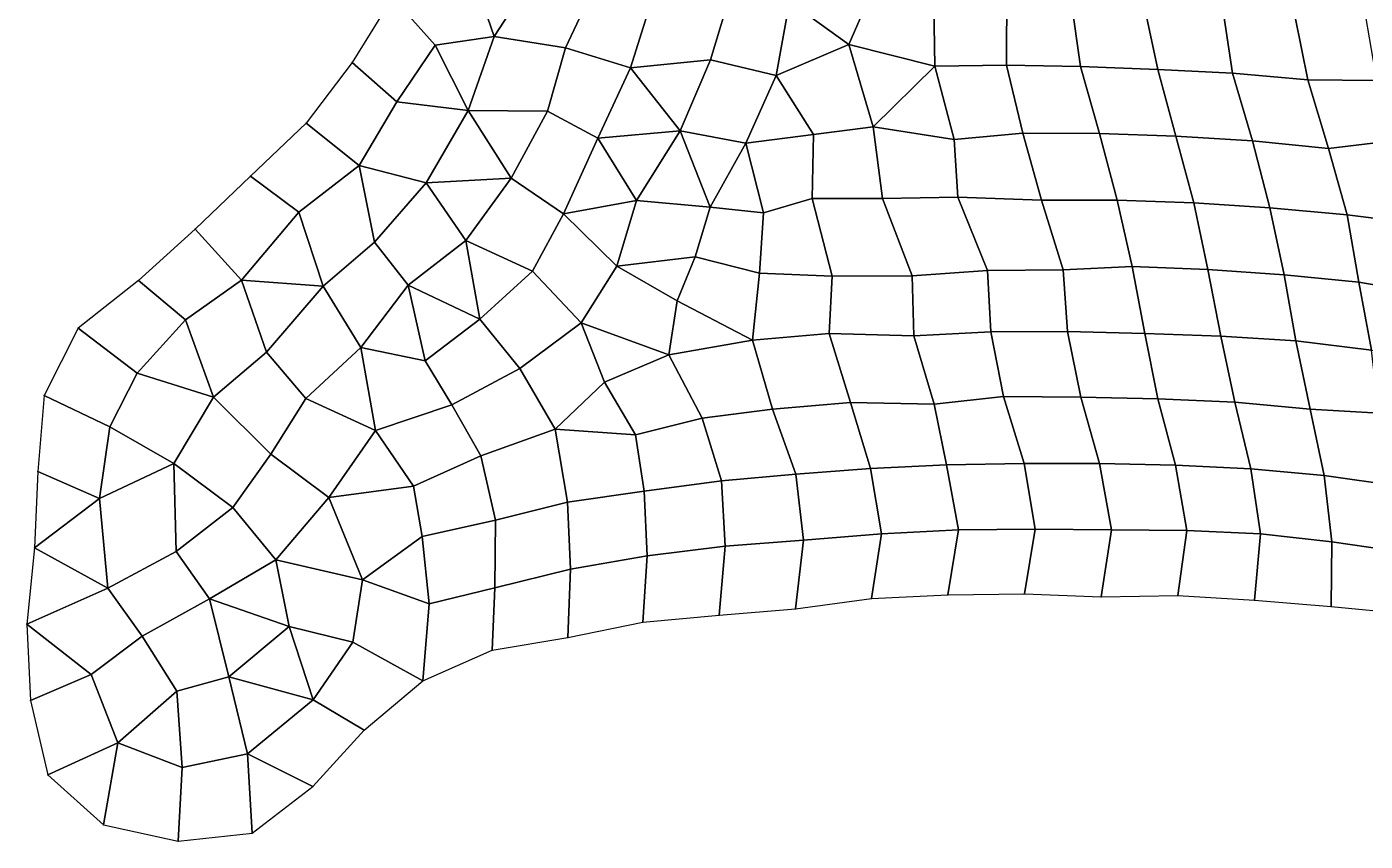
# Model space of a CAD drawing. Extents: x 727294 to 731543, y 8575035 to 8579824.
# Drawn here: x 729278.7 to 729627.4, y 8576119 to 8576331.3 of the extents above; entities that cross this region are included whole.
import ezdxf

# ---------------------------------------------------------------- set-up
doc = ezdxf.new("R2010")
doc.units = 0
for name, color, linetype in [('MESH_BOUND', 25, 'CONTINUOUS'), ('MESH_ELEMS', 250, 'CONTINUOUS'), ('MESH_NODES', 18, 'CONTINUOUS')]:
    doc.layers.add(name, color=color, linetype=linetype)

msp = doc.modelspace()

# ---------------------------------------------------------------- linework, layer by layer
at = {"layer": 'MESH_BOUND', "color": 25}
for points in [[(729374, 8576339.01, 38.17), (729363.43, 8576322.03, 38.17)], [(729363.43, 8576322.03, 38.17), (729351.49, 8576306.16, 38.17)], [(729351.49, 8576306.16, 38.17), (729337, 8576292.37, 38.17)], [(729337, 8576292.37, 38.17), (729322.52, 8576278.59, 38.17)], [(729322.52, 8576278.59, 38.17), (729307.79, 8576265.15, 38.17)], [(729307.79, 8576265.15, 38.17), (729292.07, 8576252.79, 38.17)], [(729292.07, 8576252.79, 38.17), (729283.22, 8576235.22, 38.17)], [(729283.22, 8576235.22, 38.17), (729281.57, 8576215.43, 38.17)], [(729281.57, 8576215.43, 38.17), (729280.69, 8576195.51, 38.17)], [(729280.69, 8576195.51, 38.17), (729278.65, 8576175.63, 38.17)], [(729479.01, 8576179.6, 38.17), (729498.77, 8576182.26, 38.17)], [(729498.77, 8576182.26, 38.17), (729518.69, 8576183.2, 38.17)], [(729518.69, 8576183.2, 38.17), (729538.68, 8576183.54, 38.17)], [(729538.68, 8576183.54, 38.17), (729558.64, 8576182.75, 38.17)], [(729558.64, 8576182.75, 38.17), (729578.63, 8576183.06, 38.17)], [(729578.63, 8576183.06, 38.17), (729598.59, 8576181.83, 38.17)], [(729598.59, 8576181.83, 38.17), (729618.53, 8576180.2, 38.17)], [(729459.11, 8576177.94, 38.17), (729479.01, 8576179.6, 38.17)], [(729618.53, 8576180.2, 38.17), (729638.43, 8576178.26, 38.17)], [(729278.65, 8576175.63, 38.17), (729279.65, 8576155.66, 38.17)], [(729419.64, 8576172.11, 38.17), (729439.22, 8576176.12, 38.17)], [(729439.22, 8576176.12, 38.17), (729459.11, 8576177.94, 38.17)], [(729399.92, 8576168.78, 38.17), (729419.64, 8576172.11, 38.17)], [(729381.86, 8576160.84, 38.17), (729399.92, 8576168.78, 38.17)], [(729366.61, 8576147.94, 38.17), (729381.86, 8576160.84, 38.17)], [(729279.65, 8576155.66, 38.17), (729284.14, 8576136.28, 38.17)], [(729353.17, 8576133.32, 38.17), (729366.61, 8576147.94, 38.17)], [(729284.14, 8576136.28, 38.17), (729298.64, 8576123.29, 38.17)], [(729337.4, 8576121.14, 38.17), (729353.17, 8576133.32, 38.17)], [(729298.64, 8576123.29, 38.17), (729318.07, 8576119.01, 38.17)], [(729318.07, 8576119.01, 38.17), (729337.4, 8576121.14, 38.17)]]:
    msp.add_polyline3d(points, dxfattribs=at)
at = {"layer": 'MESH_ELEMS', "color": 179}
for points in [[(729499.65, 8576342.35, 35.59), (729485.11, 8576354.38, 35.62), (729477.43, 8576337.86, 35.57), (729492.92, 8576326.72, 35.57)], [(729393.57, 8576348.75, 38.17), (729374, 8576339.01, 38.17), (729385.06, 8576326.53, 38.17), (729400.49, 8576328.78, 38.17)], [(729412.35, 8576347.11, 38.13), (729393.57, 8576348.75, 38.17), (729400.49, 8576328.78, 38.17), (729412.35, 8576347.11, 38.13)], [(729419.02, 8576325.83, 35.69), (729428.65, 8576346.37, 35.59), (729412.35, 8576347.11, 38.13), (729400.49, 8576328.78, 38.17)], [(729442.26, 8576340.62, 35.58), (729428.65, 8576346.37, 35.59), (729419.02, 8576325.83, 35.69), (729436.01, 8576320.61, 35.57)], [(729515.04, 8576336.92, 35.69), (729499.65, 8576342.35, 35.59), (729492.92, 8576326.72, 35.57), (729515.32, 8576321.03, 35.69)], [(729363.43, 8576322.03, 38.17), (729375.07, 8576311.72, 38.17), (729385.06, 8576326.53, 38.17), (729374, 8576339.01, 38.17)], [(729456.81, 8576322.67, 35.57), (729462.69, 8576342.11, 35.57), (729442.26, 8576340.62, 35.58), (729436.01, 8576320.61, 35.57)], [(729473.9, 8576318.6, 35.57), (729477.43, 8576337.86, 35.57), (729462.69, 8576342.11, 35.57), (729456.81, 8576322.67, 35.57)], [(729533.96, 8576321.29, 35.76), (729534.09, 8576341.79, 35.8), (729515.04, 8576336.92, 35.69), (729515.32, 8576321.03, 35.69)], [(729550.82, 8576338.09, 35.8), (729534.09, 8576341.79, 35.8), (729533.96, 8576321.29, 35.76), (729553.25, 8576320.99, 35.84)], [(729473.9, 8576318.6, 35.57), (729492.92, 8576326.72, 35.57), (729477.43, 8576337.86, 35.57), (729473.9, 8576318.6, 35.57)], [(729569.95, 8576336.45, 35.73), (729550.82, 8576338.09, 35.8), (729553.25, 8576320.99, 35.84), (729573.44, 8576320.22, 35.69)], [(729573.44, 8576320.22, 35.69), (729592.88, 8576319.25, 35.71), (729589.96, 8576338.31, 35.72), (729569.95, 8576336.45, 35.73)], [(729609.16, 8576333.87, 35.76), (729589.96, 8576338.31, 35.72), (729592.88, 8576319.25, 35.71), (729612.46, 8576317.51, 35.79)], [(729612.46, 8576317.51, 35.79), (729630.51, 8576317.3, 35.85), (729627.63, 8576333.97, 35.82), (729609.16, 8576333.87, 35.76)], [(729400.49, 8576328.78, 38.17), (729385.06, 8576326.53, 38.17), (729393.64, 8576309.48, 38.17), (729400.49, 8576328.78, 38.17)], [(729414.32, 8576309.36, 36.64), (729419.02, 8576325.83, 35.69), (729400.49, 8576328.78, 38.17), (729393.64, 8576309.48, 38.17)], [(729385.06, 8576326.53, 38.17), (729375.07, 8576311.72, 38.17), (729393.64, 8576309.48, 38.17), (729385.06, 8576326.53, 38.17)], [(729414.32, 8576309.36, 36.64), (729427.46, 8576302.27, 35.58), (729436.01, 8576320.61, 35.57), (729419.02, 8576325.83, 35.69)], [(729492.92, 8576326.72, 35.57), (729473.9, 8576318.6, 35.57), (729483.65, 8576303.26, 35.57), (729499.21, 8576305.26, 35.52)], [(729499.21, 8576305.26, 35.52), (729515.32, 8576321.03, 35.69), (729492.92, 8576326.72, 35.57), (729499.21, 8576305.26, 35.52)], [(729365.3, 8576295.13, 38.17), (729375.07, 8576311.72, 38.17), (729363.43, 8576322.03, 38.17), (729351.49, 8576306.16, 38.17)], [(729436.01, 8576320.61, 35.57), (729448.94, 8576304.2, 35.57), (729456.81, 8576322.67, 35.57), (729436.01, 8576320.61, 35.57)], [(729466.03, 8576300.98, 35.57), (729473.9, 8576318.6, 35.57), (729456.81, 8576322.67, 35.57), (729448.94, 8576304.2, 35.57)], [(729533.96, 8576321.29, 35.76), (729515.32, 8576321.03, 35.69), (729520.37, 8576301.93, 35.58), (729538.26, 8576303.59, 35.52)], [(729553.25, 8576320.99, 35.84), (729533.96, 8576321.29, 35.76), (729538.26, 8576303.59, 35.52), (729558.22, 8576303.51, 35.77)], [(729427.46, 8576302.27, 35.58), (729448.94, 8576304.2, 35.57), (729436.01, 8576320.61, 35.57), (729427.46, 8576302.27, 35.58)], [(729466.03, 8576300.98, 35.57), (729483.65, 8576303.26, 35.57), (729473.9, 8576318.6, 35.57), (729466.03, 8576300.98, 35.57)], [(729520.37, 8576301.93, 35.58), (729515.32, 8576321.03, 35.69), (729499.21, 8576305.26, 35.52), (729520.37, 8576301.93, 35.58)], [(729573.44, 8576320.22, 35.69), (729553.25, 8576320.99, 35.84), (729558.22, 8576303.51, 35.77), (729578.13, 8576302.77, 35.68)], [(729592.88, 8576319.25, 35.71), (729573.44, 8576320.22, 35.69), (729578.13, 8576302.77, 35.68), (729598.11, 8576301.61, 35.77)], [(729612.46, 8576317.51, 35.79), (729592.88, 8576319.25, 35.71), (729598.11, 8576301.61, 35.77), (729617.85, 8576299.62, 35.86)], [(729630.51, 8576317.3, 35.85), (729612.46, 8576317.51, 35.79), (729617.85, 8576299.62, 35.86), (729636.64, 8576301.88, 35.88)], [(729382.73, 8576290.67, 38.17), (729393.64, 8576309.48, 38.17), (729375.07, 8576311.72, 38.17), (729365.3, 8576295.13, 38.17)], [(729404.88, 8576291.85, 38.17), (729393.64, 8576309.48, 38.17), (729382.73, 8576290.67, 38.17), (729404.88, 8576291.85, 38.17)], [(729393.64, 8576309.48, 38.17), (729404.88, 8576291.85, 38.17), (729414.32, 8576309.36, 36.64), (729393.64, 8576309.48, 38.17)], [(729427.46, 8576302.27, 35.58), (729414.32, 8576309.36, 36.64), (729404.88, 8576291.85, 38.17), (729418.5, 8576282.6, 35.93)], [(729349.59, 8576283.03, 38.17), (729365.3, 8576295.13, 38.17), (729351.49, 8576306.16, 38.17), (729337, 8576292.37, 38.17)], [(729437.57, 8576286.01, 35.57), (729448.94, 8576304.2, 35.57), (729427.46, 8576302.27, 35.58), (729437.57, 8576286.01, 35.57)], [(729437.57, 8576286.01, 35.57), (729456.74, 8576284.34, 35.57), (729448.94, 8576304.2, 35.57), (729437.57, 8576286.01, 35.57)], [(729466.03, 8576300.98, 35.57), (729448.94, 8576304.2, 35.57), (729456.74, 8576284.34, 35.57), (729466.03, 8576300.98, 35.57)], [(729499.21, 8576305.26, 35.52), (729483.65, 8576303.26, 35.57), (729483.33, 8576286.6, 35.56), (729501.66, 8576286.59, 35.6)], [(729520.37, 8576301.93, 35.58), (729499.21, 8576305.26, 35.52), (729501.66, 8576286.59, 35.6), (729521.32, 8576286.88, 35.68)], [(729427.46, 8576302.27, 35.58), (729418.5, 8576282.6, 35.93), (729437.57, 8576286.01, 35.57), (729427.46, 8576302.27, 35.58)], [(729470.65, 8576282.83, 35.56), (729466.03, 8576300.98, 35.57), (729456.74, 8576284.34, 35.57), (729470.65, 8576282.83, 35.56)], [(729483.33, 8576286.6, 35.56), (729483.65, 8576303.26, 35.57), (729466.03, 8576300.98, 35.57), (729470.65, 8576282.83, 35.56)], [(729521.32, 8576286.88, 35.68), (729543.05, 8576286.14, 35.74), (729538.26, 8576303.59, 35.52), (729520.37, 8576301.93, 35.58)], [(729543.05, 8576286.14, 35.74), (729562.82, 8576286.14, 35.76), (729558.22, 8576303.51, 35.77), (729538.26, 8576303.59, 35.52)], [(729562.82, 8576286.14, 35.76), (729582.75, 8576285.4, 35.72), (729578.13, 8576302.77, 35.68), (729558.22, 8576303.51, 35.77)], [(729598.11, 8576301.61, 35.77), (729578.13, 8576302.77, 35.68), (729582.75, 8576285.4, 35.72), (729602.59, 8576284.1, 35.8)], [(729617.85, 8576299.62, 35.86), (729598.11, 8576301.61, 35.77), (729602.59, 8576284.1, 35.8), (729622.7, 8576282.27, 35.87)], [(729622.7, 8576282.27, 35.87), (729641.63, 8576279.92, 35.92), (729636.64, 8576301.88, 35.88), (729617.85, 8576299.62, 35.86)], [(729369.24, 8576275.19, 38.17), (729365.3, 8576295.13, 38.17), (729349.59, 8576283.03, 38.17), (729355.88, 8576263.71, 38.17)], [(729382.73, 8576290.67, 38.17), (729365.3, 8576295.13, 38.17), (729369.24, 8576275.19, 38.17), (729382.73, 8576290.67, 38.17)], [(729334.61, 8576265.24, 38.17), (729349.59, 8576283.03, 38.17), (729337, 8576292.37, 38.17), (729322.52, 8576278.59, 38.17)], [(729393.03, 8576275.58, 38.17), (729382.73, 8576290.67, 38.17), (729369.24, 8576275.19, 38.17), (729378.01, 8576263.96, 38.17)], [(729393.03, 8576275.58, 38.17), (729404.88, 8576291.85, 38.17), (729382.73, 8576290.67, 38.17), (729393.03, 8576275.58, 38.17)], [(729410.48, 8576267.6, 38.1), (729418.5, 8576282.6, 35.93), (729404.88, 8576291.85, 38.17), (729393.03, 8576275.58, 38.17)], [(729469.59, 8576267.08, 35.57), (729488.5, 8576266.28, 35.59), (729483.33, 8576286.6, 35.56), (729470.65, 8576282.83, 35.56)], [(729501.66, 8576286.59, 35.6), (729483.33, 8576286.6, 35.56), (729488.5, 8576266.28, 35.59), (729509.37, 8576266.44, 35.65)], [(729509.37, 8576266.44, 35.65), (729529.04, 8576267.76, 35.69), (729521.32, 8576286.88, 35.68), (729501.66, 8576286.59, 35.6)], [(729543.05, 8576286.14, 35.74), (729521.32, 8576286.88, 35.68), (729529.04, 8576267.76, 35.69), (729548.77, 8576268, 35.74)], [(729355.88, 8576263.71, 38.17), (729349.59, 8576283.03, 38.17), (729334.61, 8576265.24, 38.17), (729355.88, 8576263.71, 38.17)], [(729418.5, 8576282.6, 35.93), (729432.44, 8576268.89, 35.57), (729437.57, 8576286.01, 35.57), (729418.5, 8576282.6, 35.93)], [(729452.87, 8576271.38, 35.57), (729456.74, 8576284.34, 35.57), (729437.57, 8576286.01, 35.57), (729432.44, 8576268.89, 35.57)], [(729470.65, 8576282.83, 35.56), (729456.74, 8576284.34, 35.57), (729452.87, 8576271.38, 35.57), (729469.59, 8576267.08, 35.57)], [(729562.82, 8576286.14, 35.76), (729543.05, 8576286.14, 35.74), (729548.77, 8576268, 35.74), (729566.7, 8576268.82, 35.74)], [(729566.7, 8576268.82, 35.74), (729586.45, 8576268.03, 35.75), (729582.75, 8576285.4, 35.72), (729562.82, 8576286.14, 35.76)], [(729602.59, 8576284.1, 35.8), (729582.75, 8576285.4, 35.72), (729586.45, 8576268.03, 35.75), (729606.35, 8576266.67, 35.83)], [(729622.7, 8576282.27, 35.87), (729602.59, 8576284.1, 35.8), (729606.35, 8576266.67, 35.83), (729625.76, 8576264.73, 35.89)], [(729432.44, 8576268.89, 35.57), (729418.5, 8576282.6, 35.93), (729410.48, 8576267.6, 38.1), (729423.13, 8576254.13, 36.25)], [(729641.63, 8576279.92, 35.92), (729622.7, 8576282.27, 35.87), (729625.76, 8576264.73, 35.89), (729645.41, 8576261.37, 35.95)], [(729322.52, 8576278.59, 38.17), (729307.79, 8576265.15, 38.17), (729320.03, 8576254.97, 38.17), (729334.61, 8576265.24, 38.17)], [(729378.01, 8576263.96, 38.17), (729369.24, 8576275.19, 38.17), (729355.88, 8576263.71, 38.17), (729365.75, 8576247.75, 38.17)], [(729378.01, 8576263.96, 38.17), (729396.69, 8576255.12, 38.17), (729393.03, 8576275.58, 38.17), (729378.01, 8576263.96, 38.17)], [(729410.48, 8576267.6, 38.1), (729393.03, 8576275.58, 38.17), (729396.69, 8576255.12, 38.17), (729410.48, 8576267.6, 38.1)], [(729448.16, 8576259.88, 35.56), (729452.87, 8576271.38, 35.57), (729432.44, 8576268.89, 35.57), (729448.16, 8576259.88, 35.56)], [(729469.59, 8576267.08, 35.57), (729452.87, 8576271.38, 35.57), (729448.16, 8576259.88, 35.56), (729467.79, 8576249.66, 35.63)], [(729407.18, 8576242.27, 38.17), (729423.13, 8576254.13, 36.25), (729410.48, 8576267.6, 38.1), (729396.69, 8576255.12, 38.17)], [(729448.16, 8576259.88, 35.56), (729432.44, 8576268.89, 35.57), (729423.13, 8576254.13, 36.25), (729445.93, 8576245.8, 37.43)], [(729469.59, 8576267.08, 35.57), (729467.79, 8576249.66, 35.63), (729487.74, 8576251.37, 35.6), (729488.5, 8576266.28, 35.59)], [(729488.5, 8576266.28, 35.59), (729487.74, 8576251.37, 35.6), (729509.84, 8576250.76, 35.65), (729509.37, 8576266.44, 35.65)], [(729529.89, 8576251.83, 35.68), (729529.04, 8576267.76, 35.69), (729509.37, 8576266.44, 35.65), (729509.84, 8576250.76, 35.65)], [(729548.77, 8576268, 35.74), (729529.04, 8576267.76, 35.69), (729529.89, 8576251.83, 35.68), (729549.83, 8576251.91, 35.73)], [(729566.7, 8576268.82, 35.74), (729548.77, 8576268, 35.74), (729549.83, 8576251.91, 35.73), (729569.99, 8576251.37, 35.73)], [(729569.99, 8576251.37, 35.73), (729589.8, 8576250.69, 35.78), (729586.45, 8576268.03, 35.75), (729566.7, 8576268.82, 35.74)], [(729606.35, 8576266.67, 35.83), (729586.45, 8576268.03, 35.75), (729589.8, 8576250.69, 35.78), (729609.35, 8576249.44, 35.87)], [(729625.76, 8576264.73, 35.89), (729606.35, 8576266.67, 35.83), (729609.35, 8576249.44, 35.87), (729629.06, 8576246.99, 35.92)], [(729307.44, 8576241, 38.17), (729320.03, 8576254.97, 38.17), (729307.79, 8576265.15, 38.17), (729292.07, 8576252.79, 38.17)], [(729341.1, 8576246.51, 38.17), (729334.61, 8576265.24, 38.17), (729320.03, 8576254.97, 38.17), (729327.34, 8576234.81, 38.17)], [(729341.1, 8576246.51, 38.17), (729355.88, 8576263.71, 38.17), (729334.61, 8576265.24, 38.17), (729341.1, 8576246.51, 38.17)], [(729365.75, 8576247.75, 38.17), (729355.88, 8576263.71, 38.17), (729341.1, 8576246.51, 38.17), (729351.42, 8576234.44, 38.17)], [(729378.01, 8576263.96, 38.17), (729365.75, 8576247.75, 38.17), (729382.48, 8576244.22, 38.17), (729378.01, 8576263.96, 38.17)], [(729382.48, 8576244.22, 38.17), (729396.69, 8576255.12, 38.17), (729378.01, 8576263.96, 38.17), (729382.48, 8576244.22, 38.17)], [(729645.41, 8576261.37, 35.95), (729625.76, 8576264.73, 35.89), (729629.06, 8576246.99, 35.92), (729646.71, 8576245.11, 35.95)], [(729448.16, 8576259.88, 35.56), (729445.93, 8576245.8, 37.43), (729467.79, 8576249.66, 35.63), (729448.16, 8576259.88, 35.56)], [(729320.03, 8576254.97, 38.17), (729307.44, 8576241, 38.17), (729327.34, 8576234.81, 38.17), (729320.03, 8576254.97, 38.17)], [(729396.69, 8576255.12, 38.17), (729382.48, 8576244.22, 38.17), (729389.39, 8576232.8, 38.17), (729407.18, 8576242.27, 38.17)], [(729307.44, 8576241, 38.17), (729292.07, 8576252.79, 38.17), (729283.22, 8576235.22, 38.17), (729300.32, 8576227.07, 38.17)], [(729429.19, 8576238.71, 38.17), (729423.13, 8576254.13, 36.25), (729407.18, 8576242.27, 38.17), (729416.34, 8576226.47, 38.17)], [(729429.19, 8576238.71, 38.17), (729445.93, 8576245.8, 37.43), (729423.13, 8576254.13, 36.25), (729429.19, 8576238.71, 38.17)], [(729515.08, 8576232.94, 38.17), (729533.2, 8576234.92, 38.17), (729529.89, 8576251.83, 35.68), (729509.84, 8576250.76, 35.65)], [(729549.83, 8576251.91, 35.73), (729529.89, 8576251.83, 35.68), (729533.2, 8576234.92, 38.17), (729553.36, 8576234.81, 38.17)], [(729569.99, 8576251.37, 35.73), (729549.83, 8576251.91, 35.73), (729553.36, 8576234.81, 38.17), (729573.42, 8576234.37, 38.17)], [(729467.79, 8576249.66, 35.63), (729445.93, 8576245.8, 37.43), (729454.66, 8576229.27, 38.17), (729472.97, 8576231.65, 38.17)], [(729487.74, 8576251.37, 35.6), (729467.79, 8576249.66, 35.63), (729472.97, 8576231.65, 38.17), (729493.29, 8576233.42, 38.17)], [(729493.29, 8576233.42, 38.17), (729515.08, 8576232.94, 38.17), (729509.84, 8576250.76, 35.65), (729487.74, 8576251.37, 35.6)], [(729573.42, 8576234.37, 38.17), (729593.44, 8576233.48, 38.17), (729589.8, 8576250.69, 35.78), (729569.99, 8576251.37, 35.73)], [(729593.44, 8576233.48, 38.17), (729613.12, 8576231.62, 38.17), (729609.35, 8576249.44, 35.87), (729589.8, 8576250.69, 35.78)], [(729629.06, 8576246.99, 35.92), (729609.35, 8576249.44, 35.87), (729613.12, 8576231.62, 38.17), (729630.98, 8576230.63, 37.88)], [(729327.34, 8576234.81, 38.17), (729342.22, 8576219.89, 38.17), (729351.42, 8576234.44, 38.17), (729341.1, 8576246.51, 38.17)], [(729351.42, 8576234.44, 38.17), (729369.53, 8576226.06, 38.17), (729365.75, 8576247.75, 38.17), (729351.42, 8576234.44, 38.17)], [(729369.53, 8576226.06, 38.17), (729389.39, 8576232.8, 38.17), (729382.48, 8576244.22, 38.17), (729365.75, 8576247.75, 38.17)], [(729445.93, 8576245.8, 37.43), (729429.19, 8576238.71, 38.17), (729437.31, 8576224.92, 38.17), (729454.66, 8576229.27, 38.17)], [(729407.18, 8576242.27, 38.17), (729389.39, 8576232.8, 38.17), (729397, 8576219.48, 38.17), (729416.34, 8576226.47, 38.17)], [(729316.97, 8576217.47, 38.17), (729327.34, 8576234.81, 38.17), (729307.44, 8576241, 38.17), (729300.32, 8576227.07, 38.17)], [(729429.19, 8576238.71, 38.17), (729416.34, 8576226.47, 38.17), (729437.31, 8576224.92, 38.17), (729429.19, 8576238.71, 38.17)], [(729300.32, 8576227.07, 38.17), (729283.22, 8576235.22, 38.17), (729281.57, 8576215.43, 38.17), (729297.62, 8576208.34, 38.17)], [(729342.22, 8576219.89, 38.17), (729327.34, 8576234.81, 38.17), (729316.97, 8576217.47, 38.17), (729332.33, 8576206.03, 38.17)], [(729357.35, 8576208.58, 38.17), (729369.53, 8576226.06, 38.17), (729351.42, 8576234.44, 38.17), (729342.22, 8576219.89, 38.17)], [(729533.2, 8576234.92, 38.17), (729515.08, 8576232.94, 38.17), (729518.37, 8576217.09, 38.17), (729538.55, 8576217.51, 38.17)], [(729553.36, 8576234.81, 38.17), (729533.2, 8576234.92, 38.17), (729538.55, 8576217.51, 38.17), (729558.22, 8576217.48, 38.17)], [(729573.42, 8576234.37, 38.17), (729553.36, 8576234.81, 38.17), (729558.22, 8576217.48, 38.17), (729578.05, 8576217.04, 38.17)], [(729593.44, 8576233.48, 38.17), (729573.42, 8576234.37, 38.17), (729578.05, 8576217.04, 38.17), (729597.6, 8576216.13, 38.17)], [(729389.39, 8576232.8, 38.17), (729369.53, 8576226.06, 38.17), (729379.44, 8576211.61, 38.17), (729397, 8576219.48, 38.17)], [(729472.97, 8576231.65, 38.17), (729454.66, 8576229.27, 38.17), (729459.73, 8576212.95, 38.17), (729479.08, 8576214.74, 38.17)], [(729493.29, 8576233.42, 38.17), (729472.97, 8576231.65, 38.17), (729479.08, 8576214.74, 38.17), (729498.51, 8576216.14, 38.17)], [(729515.08, 8576232.94, 38.17), (729493.29, 8576233.42, 38.17), (729498.51, 8576216.14, 38.17), (729518.37, 8576217.09, 38.17)], [(729613.12, 8576231.62, 38.17), (729593.44, 8576233.48, 38.17), (729597.6, 8576216.13, 38.17), (729616.75, 8576214.32, 38.17)], [(729616.75, 8576214.32, 38.17), (729636.32, 8576211.61, 38.17), (729630.98, 8576230.63, 37.88), (729613.12, 8576231.62, 38.17)], [(729316.97, 8576217.47, 38.17), (729300.32, 8576227.07, 38.17), (729297.62, 8576208.34, 38.17), (729316.97, 8576217.47, 38.17)], [(729439.52, 8576210.29, 38.17), (729459.73, 8576212.95, 38.17), (729454.66, 8576229.27, 38.17), (729437.31, 8576224.92, 38.17)], [(729369.53, 8576226.06, 38.17), (729357.35, 8576208.58, 38.17), (729379.44, 8576211.61, 38.17), (729369.53, 8576226.06, 38.17)], [(729419.56, 8576207.43, 38.17), (729416.34, 8576226.47, 38.17), (729397, 8576219.48, 38.17), (729400.83, 8576202.75, 38.17)], [(729437.31, 8576224.92, 38.17), (729416.34, 8576226.47, 38.17), (729419.56, 8576207.43, 38.17), (729439.52, 8576210.29, 38.17)], [(729297.62, 8576208.34, 38.17), (729299.8, 8576185.01, 38.17), (729317.6, 8576194.54, 38.17), (729316.97, 8576217.47, 38.17)], [(729316.97, 8576217.47, 38.17), (729317.6, 8576194.54, 38.17), (729332.33, 8576206.03, 38.17), (729316.97, 8576217.47, 38.17)], [(729357.35, 8576208.58, 38.17), (729342.22, 8576219.89, 38.17), (729332.33, 8576206.03, 38.17), (729343.57, 8576192.38, 38.17)], [(729400.83, 8576202.75, 38.17), (729397, 8576219.48, 38.17), (729379.44, 8576211.61, 38.17), (729381.7, 8576198.41, 38.17)], [(729518.37, 8576217.09, 38.17), (729498.51, 8576216.14, 38.17), (729501.39, 8576199.11, 38.17), (729521.47, 8576200.18, 38.17)], [(729538.55, 8576217.51, 38.17), (729518.37, 8576217.09, 38.17), (729521.47, 8576200.18, 38.17), (729541.44, 8576200.39, 38.17)], [(729541.44, 8576200.39, 38.17), (729561.31, 8576200.16, 38.17), (729558.22, 8576217.48, 38.17), (729538.55, 8576217.51, 38.17)], [(729578.05, 8576217.04, 38.17), (729558.22, 8576217.48, 38.17), (729561.31, 8576200.16, 38.17), (729580.96, 8576199.99, 38.17)], [(729597.6, 8576216.13, 38.17), (729578.05, 8576217.04, 38.17), (729580.96, 8576199.99, 38.17), (729600.13, 8576199.17, 38.17)], [(729297.62, 8576208.34, 38.17), (729281.57, 8576215.43, 38.17), (729280.69, 8576195.51, 38.17), (729297.62, 8576208.34, 38.17)], [(729479.08, 8576214.74, 38.17), (729459.73, 8576212.95, 38.17), (729460.66, 8576195.94, 38.17), (729481.1, 8576197.53, 38.17)], [(729498.51, 8576216.14, 38.17), (729479.08, 8576214.74, 38.17), (729481.1, 8576197.53, 38.17), (729501.39, 8576199.11, 38.17)], [(729600.13, 8576199.17, 38.17), (729618.77, 8576197.09, 38.17), (729616.75, 8576214.32, 38.17), (729597.6, 8576216.13, 38.17)], [(729636.32, 8576211.61, 38.17), (729616.75, 8576214.32, 38.17), (729618.77, 8576197.09, 38.17), (729637.89, 8576194.24, 38.17)], [(729381.7, 8576198.41, 38.17), (729379.44, 8576211.61, 38.17), (729357.35, 8576208.58, 38.17), (729366.15, 8576187.19, 38.17)], [(729440.36, 8576193.45, 38.17), (729439.52, 8576210.29, 38.17), (729419.56, 8576207.43, 38.17), (729420.33, 8576189.9, 38.17)], [(729460.66, 8576195.94, 38.17), (729459.73, 8576212.95, 38.17), (729439.52, 8576210.29, 38.17), (729440.36, 8576193.45, 38.17)], [(729299.8, 8576185.01, 38.17), (729297.62, 8576208.34, 38.17), (729280.69, 8576195.51, 38.17), (729299.8, 8576185.01, 38.17)], [(729343.57, 8576192.38, 38.17), (729366.15, 8576187.19, 38.17), (729357.35, 8576208.58, 38.17), (729343.57, 8576192.38, 38.17)], [(729400.83, 8576202.75, 38.17), (729400.67, 8576185.1, 38.17), (729420.33, 8576189.9, 38.17), (729419.56, 8576207.43, 38.17)], [(729326.29, 8576182.23, 38.17), (729343.57, 8576192.38, 38.17), (729332.33, 8576206.03, 38.17), (729317.6, 8576194.54, 38.17)], [(729381.7, 8576198.41, 38.17), (729383.55, 8576180.88, 38.17), (729400.67, 8576185.1, 38.17), (729400.83, 8576202.75, 38.17)], [(729518.69, 8576183.2, 38.17), (729521.47, 8576200.18, 38.17), (729501.39, 8576199.11, 38.17), (729498.77, 8576182.26, 38.17)], [(729538.68, 8576183.54, 38.17), (729541.44, 8576200.39, 38.17), (729521.47, 8576200.18, 38.17), (729518.69, 8576183.2, 38.17)], [(729558.64, 8576182.75, 38.17), (729561.31, 8576200.16, 38.17), (729541.44, 8576200.39, 38.17), (729538.68, 8576183.54, 38.17)], [(729578.63, 8576183.06, 38.17), (729580.96, 8576199.99, 38.17), (729561.31, 8576200.16, 38.17), (729558.64, 8576182.75, 38.17)], [(729598.59, 8576181.83, 38.17), (729600.13, 8576199.17, 38.17), (729580.96, 8576199.99, 38.17), (729578.63, 8576183.06, 38.17)], [(729618.77, 8576197.09, 38.17), (729600.13, 8576199.17, 38.17), (729598.59, 8576181.83, 38.17), (729618.53, 8576180.2, 38.17)], [(729381.7, 8576198.41, 38.17), (729366.15, 8576187.19, 38.17), (729383.55, 8576180.88, 38.17), (729381.7, 8576198.41, 38.17)], [(729459.11, 8576177.94, 38.17), (729460.66, 8576195.94, 38.17), (729440.36, 8576193.45, 38.17), (729439.22, 8576176.12, 38.17)], [(729479.01, 8576179.6, 38.17), (729481.1, 8576197.53, 38.17), (729460.66, 8576195.94, 38.17), (729459.11, 8576177.94, 38.17)], [(729481.1, 8576197.53, 38.17), (729479.01, 8576179.6, 38.17), (729498.77, 8576182.26, 38.17), (729501.39, 8576199.11, 38.17)], [(729637.89, 8576194.24, 38.17), (729618.77, 8576197.09, 38.17), (729618.53, 8576180.2, 38.17), (729638.43, 8576178.26, 38.17)], [(729280.69, 8576195.51, 38.17), (729278.65, 8576175.63, 38.17), (729299.8, 8576185.01, 38.17), (729280.69, 8576195.51, 38.17)], [(729308.73, 8576172.47, 38.17), (729326.29, 8576182.23, 38.17), (729317.6, 8576194.54, 38.17), (729299.8, 8576185.01, 38.17)], [(729326.29, 8576182.23, 38.17), (729347.05, 8576174.97, 38.17), (729343.57, 8576192.38, 38.17), (729326.29, 8576182.23, 38.17)], [(729366.15, 8576187.19, 38.17), (729343.57, 8576192.38, 38.17), (729347.05, 8576174.97, 38.17), (729363.63, 8576170.89, 38.17)], [(729439.22, 8576176.12, 38.17), (729440.36, 8576193.45, 38.17), (729420.33, 8576189.9, 38.17), (729419.64, 8576172.11, 38.17)], [(729419.64, 8576172.11, 38.17), (729420.33, 8576189.9, 38.17), (729400.67, 8576185.1, 38.17), (729399.92, 8576168.78, 38.17)], [(729383.55, 8576180.88, 38.17), (729366.15, 8576187.19, 38.17), (729363.63, 8576170.89, 38.17), (729381.86, 8576160.84, 38.17)], [(729295.42, 8576162.51, 38.17), (729308.73, 8576172.47, 38.17), (729299.8, 8576185.01, 38.17), (729278.65, 8576175.63, 38.17)], [(729308.73, 8576172.47, 38.17), (729317.8, 8576158.11, 38.17), (729331.35, 8576161.84, 38.17), (729326.29, 8576182.23, 38.17)], [(729347.05, 8576174.97, 38.17), (729326.29, 8576182.23, 38.17), (729331.35, 8576161.84, 38.17), (729347.05, 8576174.97, 38.17)], [(729383.55, 8576180.88, 38.17), (729381.86, 8576160.84, 38.17), (729399.92, 8576168.78, 38.17), (729400.67, 8576185.1, 38.17)], [(729278.65, 8576175.63, 38.17), (729279.65, 8576155.66, 38.17), (729295.42, 8576162.51, 38.17), (729278.65, 8576175.63, 38.17)], [(729347.05, 8576174.97, 38.17), (729331.35, 8576161.84, 38.17), (729353.28, 8576155.9, 38.17), (729347.05, 8576174.97, 38.17)], [(729353.28, 8576155.9, 38.17), (729363.63, 8576170.89, 38.17), (729347.05, 8576174.97, 38.17), (729353.28, 8576155.9, 38.17)], [(729295.42, 8576162.51, 38.17), (729302.39, 8576144.63, 38.17), (729317.8, 8576158.11, 38.17), (729308.73, 8576172.47, 38.17)], [(729366.61, 8576147.94, 38.17), (729381.86, 8576160.84, 38.17), (729363.63, 8576170.89, 38.17), (729353.28, 8576155.9, 38.17)], [(729279.65, 8576155.66, 38.17), (729284.14, 8576136.28, 38.17), (729302.39, 8576144.63, 38.17), (729295.42, 8576162.51, 38.17)], [(729336.19, 8576141.8, 38.17), (729331.35, 8576161.84, 38.17), (729317.8, 8576158.11, 38.17), (729319.14, 8576138.19, 38.17)], [(729353.28, 8576155.9, 38.17), (729331.35, 8576161.84, 38.17), (729336.19, 8576141.8, 38.17), (729353.28, 8576155.9, 38.17)], [(729317.8, 8576158.11, 38.17), (729302.39, 8576144.63, 38.17), (729319.14, 8576138.19, 38.17), (729317.8, 8576158.11, 38.17)], [(729353.17, 8576133.32, 38.17), (729366.61, 8576147.94, 38.17), (729353.28, 8576155.9, 38.17), (729336.19, 8576141.8, 38.17)], [(729284.14, 8576136.28, 38.17), (729298.64, 8576123.29, 38.17), (729302.39, 8576144.63, 38.17), (729284.14, 8576136.28, 38.17)], [(729298.64, 8576123.29, 38.17), (729318.07, 8576119.01, 38.17), (729319.14, 8576138.19, 38.17), (729302.39, 8576144.63, 38.17)], [(729337.4, 8576121.14, 38.17), (729336.19, 8576141.8, 38.17), (729319.14, 8576138.19, 38.17), (729318.07, 8576119.01, 38.17)], [(729336.19, 8576141.8, 38.17), (729337.4, 8576121.14, 38.17), (729353.17, 8576133.32, 38.17), (729336.19, 8576141.8, 38.17)]]:
    msp.add_3dface(points, dxfattribs=at)
at = {"layer": 'MESH_NODES', "color": 18}
for p in [(729400.49, 8576328.78, 38.17), (729385.06, 8576326.53, 38.17), (729419.02, 8576325.83, 35.69), (729492.92, 8576326.72, 35.57), (729363.43, 8576322.03, 38.17), (729456.81, 8576322.67, 35.57), (729533.96, 8576321.29, 35.76), (729436.01, 8576320.61, 35.57), (729473.9, 8576318.6, 35.57), (729515.32, 8576321.03, 35.69), (729553.25, 8576320.99, 35.84), (729573.44, 8576320.22, 35.69), (729592.88, 8576319.25, 35.71), (729612.46, 8576317.51, 35.79), (729375.07, 8576311.72, 38.17), (729393.64, 8576309.48, 38.17), (729414.32, 8576309.36, 36.64), (729351.49, 8576306.16, 38.17), (729448.94, 8576304.2, 35.57), (729499.21, 8576305.26, 35.52), (729427.46, 8576302.27, 35.58), (729466.03, 8576300.98, 35.57), (729483.65, 8576303.26, 35.57), (729520.37, 8576301.93, 35.58), (729538.26, 8576303.59, 35.52), (729558.22, 8576303.51, 35.77), (729578.13, 8576302.77, 35.68), (729598.11, 8576301.61, 35.77), (729617.85, 8576299.62, 35.86), (729365.3, 8576295.13, 38.17), (729337, 8576292.37, 38.17), (729382.73, 8576290.67, 38.17), (729404.88, 8576291.85, 38.17), (729483.33, 8576286.6, 35.56), (729501.66, 8576286.59, 35.6), (729521.32, 8576286.88, 35.68), (729349.59, 8576283.03, 38.17), (729437.57, 8576286.01, 35.57), (729456.74, 8576284.34, 35.57), (729543.05, 8576286.14, 35.74), (729562.82, 8576286.14, 35.76), (729582.75, 8576285.4, 35.72), (729602.59, 8576284.1, 35.8), (729418.5, 8576282.6, 35.93), (729470.65, 8576282.83, 35.56), (729622.7, 8576282.27, 35.87), (729322.52, 8576278.59, 38.17), (729369.24, 8576275.19, 38.17), (729393.03, 8576275.58, 38.17), (729452.87, 8576271.38, 35.57), (729410.48, 8576267.6, 38.1), (729432.44, 8576268.89, 35.57), (729469.59, 8576267.08, 35.57), (729488.5, 8576266.28, 35.59), (729509.37, 8576266.44, 35.65), (729529.04, 8576267.76, 35.69), (729548.77, 8576268, 35.74), (729566.7, 8576268.82, 35.74), (729586.45, 8576268.03, 35.75), (729606.35, 8576266.67, 35.83), (729307.79, 8576265.15, 38.17), (729334.61, 8576265.24, 38.17), (729355.88, 8576263.71, 38.17), (729378.01, 8576263.96, 38.17), (729625.76, 8576264.73, 35.89), (729448.16, 8576259.88, 35.56), (729320.03, 8576254.97, 38.17), (729396.69, 8576255.12, 38.17), (729292.07, 8576252.79, 38.17), (729423.13, 8576254.13, 36.25), (729529.89, 8576251.83, 35.68), (729549.83, 8576251.91, 35.73), (729467.79, 8576249.66, 35.63), (729487.74, 8576251.37, 35.6), (729509.84, 8576250.76, 35.65), (729569.99, 8576251.37, 35.73), (729589.8, 8576250.69, 35.78), (729609.35, 8576249.44, 35.87), (729341.1, 8576246.51, 38.17), (729365.75, 8576247.75, 38.17), (729445.93, 8576245.8, 37.43), (729382.48, 8576244.22, 38.17), (729407.18, 8576242.27, 38.17), (729307.44, 8576241, 38.17), (729429.19, 8576238.71, 38.17), (729283.22, 8576235.22, 38.17), (729327.34, 8576234.81, 38.17), (729351.42, 8576234.44, 38.17), (729533.2, 8576234.92, 38.17), (729553.36, 8576234.81, 38.17), (729573.42, 8576234.37, 38.17), (729389.39, 8576232.8, 38.17), (729472.97, 8576231.65, 38.17), (729493.29, 8576233.42, 38.17), (729515.08, 8576232.94, 38.17), (729593.44, 8576233.48, 38.17), (729613.12, 8576231.62, 38.17), (729300.32, 8576227.07, 38.17), (729454.66, 8576229.27, 38.17), (729369.53, 8576226.06, 38.17), (729416.34, 8576226.47, 38.17), (729437.31, 8576224.92, 38.17), (729316.97, 8576217.47, 38.17), (729342.22, 8576219.89, 38.17), (729397, 8576219.48, 38.17), (729518.37, 8576217.09, 38.17), (729538.55, 8576217.51, 38.17), (729558.22, 8576217.48, 38.17), (729578.05, 8576217.04, 38.17), (729281.57, 8576215.43, 38.17), (729479.08, 8576214.74, 38.17), (729498.51, 8576216.14, 38.17), (729597.6, 8576216.13, 38.17), (729616.75, 8576214.32, 38.17), (729379.44, 8576211.61, 38.17), (729439.52, 8576210.29, 38.17), (729459.73, 8576212.95, 38.17), (729297.62, 8576208.34, 38.17), (729357.35, 8576208.58, 38.17), (729419.56, 8576207.43, 38.17), (729332.33, 8576206.03, 38.17), (729400.83, 8576202.75, 38.17), (729521.47, 8576200.18, 38.17), (729541.44, 8576200.39, 38.17), (729561.31, 8576200.16, 38.17), (729580.96, 8576199.99, 38.17), (729600.13, 8576199.17, 38.17), (729381.7, 8576198.41, 38.17), (729460.66, 8576195.94, 38.17), (729481.1, 8576197.53, 38.17), (729501.39, 8576199.11, 38.17), (729618.77, 8576197.09, 38.17), (729280.69, 8576195.51, 38.17), (729317.6, 8576194.54, 38.17), (729343.57, 8576192.38, 38.17), (729440.36, 8576193.45, 38.17), (729420.33, 8576189.9, 38.17), (729366.15, 8576187.19, 38.17), (729299.8, 8576185.01, 38.17), (729326.29, 8576182.23, 38.17), (729400.67, 8576185.1, 38.17), (729498.77, 8576182.26, 38.17), (729518.69, 8576183.2, 38.17), (729538.68, 8576183.54, 38.17), (729558.64, 8576182.75, 38.17), (729578.63, 8576183.06, 38.17), (729598.59, 8576181.83, 38.17), (729383.55, 8576180.88, 38.17), (729479.01, 8576179.6, 38.17), (729618.53, 8576180.2, 38.17), (729278.65, 8576175.63, 38.17), (729347.05, 8576174.97, 38.17), (729439.22, 8576176.12, 38.17), (729459.11, 8576177.94, 38.17), (729308.73, 8576172.47, 38.17), (729419.64, 8576172.11, 38.17), (729363.63, 8576170.89, 38.17), (729399.92, 8576168.78, 38.17), (729295.42, 8576162.51, 38.17), (729331.35, 8576161.84, 38.17), (729381.86, 8576160.84, 38.17), (729317.8, 8576158.11, 38.17), (729279.65, 8576155.66, 38.17), (729353.28, 8576155.9, 38.17), (729366.61, 8576147.94, 38.17), (729302.39, 8576144.63, 38.17), (729336.19, 8576141.8, 38.17), (729319.14, 8576138.19, 38.17), (729284.14, 8576136.28, 38.17), (729353.17, 8576133.32, 38.17), (729298.64, 8576123.29, 38.17), (729318.07, 8576119.01, 38.17), (729337.4, 8576121.14, 38.17)]:
    msp.add_point(p, dxfattribs=at)

doc.saveas('drawing.dxf')
